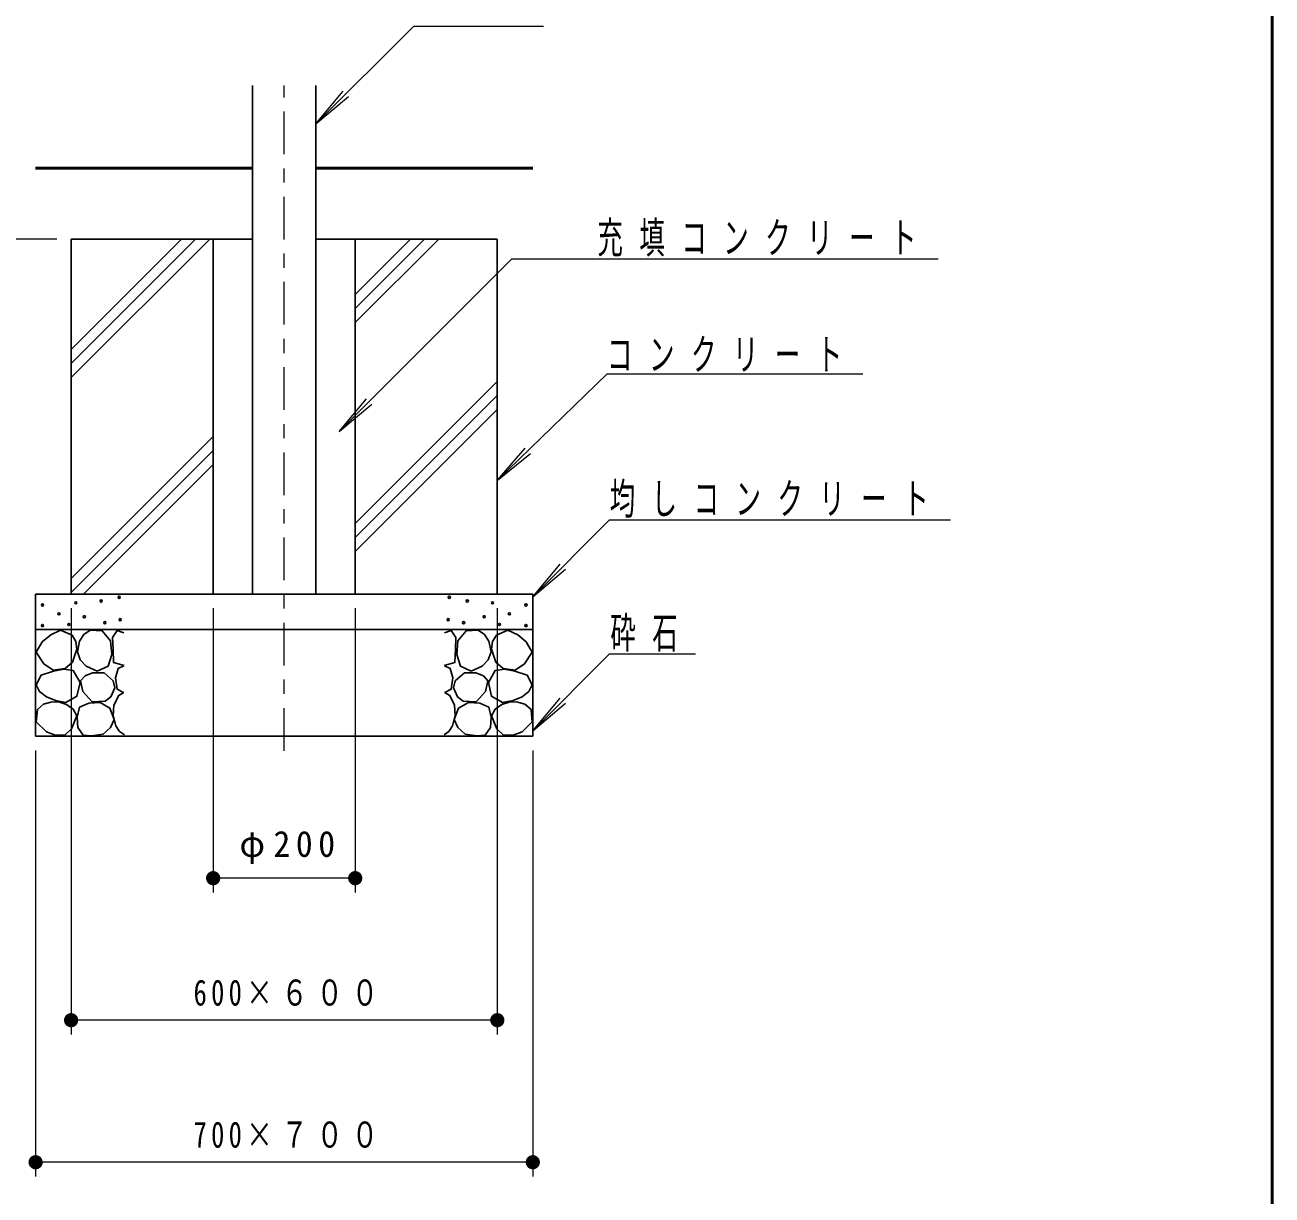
# Model space of a CAD drawing. Units: millimetres on the paper. Extents: x -385 to 0, y -594 to 267.
# Drawn here: x -87.8 to 0, y -545.1 to -462.8 of the extents above; entities that cross this region are included whole.
import ezdxf

# ---------------------------------------------------------------- set-up
doc = ezdxf.new("R2010")
doc.units = ezdxf.units.MM
doc.linetypes.add('USER2', pattern=[6, 3, -1, 1, -1])
doc.layers.add('LY_1', color=7, linetype='Continuous', lineweight=25)
doc.styles.add('ＭＳ ゴシック', font='')
doc.styles.get('ＭＳ ゴシック').set_extended_font_data('MS Gothic')

# ---------------------------------------------------------------- blocks, each defined once
blk = doc.blocks.new('filled_dot')
at = {"color": 0, "linetype": 'Continuous', "lineweight": -2, "const_width": 1.25}
blk.add_lwpolyline([(-0.625, 0, 1), (0.625, 0, 1)], format="xyb", close=True, dxfattribs=at)

msp = doc.modelspace()

# ---------------------------------------------------------------- linework, layer by layer
at = {"layer": 'LY_1', "lineweight": 50}
for p, q in [((0, -594), (0, -327)), ((-71.766, -472.834), (-87.039, -472.834)), ((-52.039, -472.834), (-67.311, -472.834))]:
    msp.add_line(p, q, dxfattribs=at)
at = {"layer": 'LY_1', "lineweight": 13}
for p, q in [((-60.425, -462.833), (-67.311, -469.719)), ((-60.425, -462.833), (-51.276, -462.833)), ((-67.311, -469.719), (-65.383, -467.421)), ((-67.311, -469.719), (-65.013, -467.791)), ((-85.539, -477.834), (-98.039, -477.834)), ((-84.539, -485.609), (-76.763, -477.834)), ((-84.539, -486.599), (-75.773, -477.834)), ((-84.539, -487.589), (-74.783, -477.834)), ((-64.539, -481.732), (-60.641, -477.834)), ((-64.539, -482.721), (-59.651, -477.834)), ((-64.539, -483.711), (-58.661, -477.834)), ((-53.514, -479.223), (-65.667, -491.376)), ((-53.514, -479.223), (-23.493, -479.223)), ((-64.539, -497.854), (-54.539, -487.854)), ((-46.814, -487.333), (-54.539, -494.83)), ((-46.814, -487.333), (-28.814, -487.333)), ((-64.539, -498.844), (-54.539, -488.844)), ((-65.667, -491.376), (-63.738, -489.078)), ((-65.667, -491.376), (-63.368, -489.448)), ((-64.539, -499.833), (-54.539, -489.833)), ((-84.539, -501.732), (-74.539, -491.732)), ((-84.539, -502.721), (-74.539, -492.721)), ((-54.539, -494.83), (-52.576, -492.561)), ((-54.539, -494.83), (-52.212, -492.936)), ((-83.661, -502.834), (-74.539, -493.711)), ((-46.63, -497.605), (-52.039, -503.014)), ((-46.63, -497.605), (-22.63, -497.605)), ((-52.039, -503.014), (-50.11, -500.716)), ((-52.039, -503.014), (-49.74, -501.086)), ((-84.539, -503.834), (-84.539, -533.834)), ((-74.539, -503.834), (-74.539, -523.834)), ((-64.539, -503.834), (-64.539, -523.834)), ((-54.539, -503.834), (-54.539, -533.834)), ((-46.63, -507.042), (-52.039, -512.451)), ((-46.63, -507.042), (-40.585, -507.042)), ((-52.039, -512.451), (-50.11, -510.152)), ((-52.039, -512.451), (-49.74, -510.522)), ((-87.039, -513.834), (-87.039, -543.834)), ((-52.039, -513.834), (-52.039, -543.834)), ((-64.539, -522.834), (-74.539, -522.834)), ((-54.539, -532.834), (-84.539, -532.834)), ((-52.039, -542.834), (-87.039, -542.834))]:
    msp.add_line(p, q, dxfattribs=at)
at = {"layer": 'LY_1'}
for p, q in [((-71.766, -502.834), (-71.766, -467.027)), ((-67.311, -502.834), (-67.311, -467.027)), ((-84.539, -477.834), (-84.539, -502.834)), ((-71.766, -477.834), (-84.539, -477.834)), ((-74.539, -477.834), (-74.539, -502.834)), ((-54.539, -477.834), (-67.311, -477.834)), ((-64.539, -477.834), (-64.539, -502.834)), ((-54.539, -477.834), (-54.539, -502.834)), ((-87.039, -502.834), (-87.039, -512.834)), ((-52.039, -502.834), (-87.039, -502.834)), ((-52.039, -502.834), (-52.039, -512.834)), ((-52.039, -505.334), (-87.039, -505.334)), ((-52.039, -512.834), (-87.039, -512.834))]:
    msp.add_line(p, q, dxfattribs=at)
at = {"layer": 'LY_1', "linetype": 'USER2', "lineweight": 13}
msp.add_line((-69.539, -513.857), (-69.539, -467.027), dxfattribs=at)
at = {"layer": 'LY_1'}
for points in [[(-85.793, -508.194), (-86.463, -507.741), (-86.988, -506.926), (-86.572, -506.202), (-85.974, -505.694), (-85.286, -505.368), (-84.471, -505.713), (-84.201, -506.174), (-84.127, -506.709), (-84.435, -507.632), (-84.96, -508.067)], [(-82.694, -508.252), (-83.471, -507.907), (-83.89, -507.454), (-84.096, -506.893), (-83.945, -506.138), (-83.635, -505.681), (-83.19, -505.383), (-82.349, -505.426), (-81.767, -506.117), (-81.68, -507.087), (-81.939, -507.907)], [(-56.383, -508.252), (-55.607, -507.907), (-55.187, -507.454), (-54.981, -506.893), (-55.132, -506.138), (-55.442, -505.681), (-55.887, -505.383), (-56.728, -505.426), (-57.31, -506.117), (-57.397, -507.087), (-57.138, -507.907)], [(-53.284, -508.194), (-52.614, -507.741), (-52.089, -506.926), (-52.505, -506.202), (-53.103, -505.694), (-53.791, -505.368), (-54.606, -505.713), (-54.876, -506.174), (-54.95, -506.709), (-54.642, -507.632), (-54.117, -508.067)], [(-85.648, -510.331), (-86.282, -510.059), (-86.753, -509.699), (-86.988, -509.226), (-86.644, -508.538), (-85.775, -508.248), (-85.041, -508.113), (-84.398, -508.212), (-83.909, -509.063), (-84.127, -510.023), (-84.906, -510.475)], [(-53.429, -510.331), (-52.795, -510.059), (-52.324, -509.699), (-52.089, -509.226), (-52.433, -508.538), (-53.302, -508.248), (-54.036, -508.113), (-54.679, -508.212), (-55.168, -509.063), (-54.95, -510.023), (-54.171, -510.475)], [(-83.061, -510.409), (-83.708, -509.697), (-83.88, -508.942), (-83.561, -508.587), (-83.039, -508.381), (-82.22, -508.381), (-81.572, -508.942), (-81.465, -509.438), (-81.745, -510.064), (-82.133, -510.366)], [(-56.016, -510.409), (-55.369, -509.697), (-55.197, -508.942), (-55.516, -508.587), (-56.038, -508.381), (-56.858, -508.381), (-57.505, -508.942), (-57.612, -509.438), (-57.332, -510.064), (-56.944, -510.366)], [(-85.666, -512.775), (-86.282, -512.522), (-86.988, -511.816), (-86.916, -510.964), (-86.474, -510.584), (-85.883, -510.421), (-85.367, -510.436), (-84.869, -510.602), (-84.385, -510.942), (-84.127, -511.399), (-84.507, -512.323), (-84.978, -512.757)], [(-84.118, -511.487), (-83.945, -510.797), (-83.298, -510.517), (-82.5, -510.474), (-81.81, -510.862), (-81.508, -511.66), (-81.767, -512.221), (-82.284, -512.695), (-83.104, -512.803), (-83.686, -512.76), (-84.058, -512.228)], [(-54.959, -511.487), (-55.132, -510.797), (-55.779, -510.517), (-56.577, -510.474), (-57.267, -510.862), (-57.569, -511.66), (-57.31, -512.221), (-56.793, -512.695), (-55.973, -512.803), (-55.391, -512.76), (-55.019, -512.228)], [(-53.411, -512.775), (-52.795, -512.522), (-52.089, -511.816), (-52.161, -510.964), (-52.603, -510.584), (-53.194, -510.421), (-53.71, -510.436), (-54.208, -510.602), (-54.692, -510.942), (-54.95, -511.399), (-54.57, -512.323), (-54.099, -512.757)]]:
    msp.add_lwpolyline(points, close=True, dxfattribs=at)
for points in [[(-80.825, -505.55), (-81.296, -505.387), (-81.622, -505.894), (-81.585, -506.709), (-81.549, -507.65), (-80.807, -507.868)], [(-58.252, -505.55), (-57.781, -505.387), (-57.455, -505.894), (-57.492, -506.709), (-57.528, -507.65), (-58.27, -507.868)], [(-80.825, -507.886), (-81.223, -508.067), (-81.404, -508.719), (-81.296, -509.534), (-80.843, -509.751)], [(-58.252, -507.886), (-57.854, -508.067), (-57.673, -508.719), (-57.781, -509.534), (-58.234, -509.751)], [(-80.825, -509.751), (-81.187, -509.968), (-81.531, -510.657), (-81.567, -511.381), (-81.386, -512.105), (-81.133, -512.504), (-80.789, -512.739)], [(-58.252, -509.751), (-57.89, -509.968), (-57.546, -510.657), (-57.51, -511.381), (-57.691, -512.105), (-57.944, -512.504), (-58.289, -512.739)]]:
    msp.add_lwpolyline(points, dxfattribs=at)
for centre in [(-81.16, -503.061), (-57.917, -503.061), (-86.554, -503.603), (-84.205, -503.448), (-82.425, -503.319), (-56.653, -503.319), (-54.872, -503.448), (-52.523, -503.603), (-85.393, -504.222), (-83.612, -504.429), (-82.166, -504.842), (-81.082, -504.635), (-57.995, -504.635), (-56.911, -504.842), (-55.465, -504.429), (-53.684, -504.222), (-86.554, -505.048), (-84.696, -504.971), (-54.381, -504.971), (-52.523, -505.048)]:
    msp.add_circle(centre, 0.0774, dxfattribs=at)

# ---------------------------------------------------------------- block references
at = {"layer": 'LY_1', "lineweight": 13, "xscale": 0.4, "yscale": 0.4}
for p in [(-74.539, -522.834), (-84.539, -532.834), (-87.039, -542.834)]:
    msp.add_blockref('filled_dot', p, dxfattribs=at)
at = {"layer": 'LY_1', "lineweight": 13, "xscale": 0.4, "yscale": 0.4, "rotation": 180}
for p in [(-64.539, -522.834), (-54.539, -532.834), (-52.039, -542.834)]:
    msp.add_blockref('filled_dot', p, dxfattribs=at)

# ---------------------------------------------------------------- texts
at = {"layer": 'LY_1', "style": 'ＭＳ ゴシック'}
for s, insert, char_height, attachment_point in [('\\T1.64;\\W0.6;充填コンクリート', (-47.493, -479.073), 2.199, 7), ('\\T1.64;\\W0.6;コンクリート', (-46.814, -487.183), 2.199, 7), ('\\T1.64;\\W0.6;均しコンクリート', (-46.63, -497.455), 2.199, 7), ('\\T1.64;\\W0.6;砕石', (-46.585, -506.892), 2.199, 7), ('\\T1.33;\\W0.95;φ200', (-69.127, -521.834), 1.833, 8), ('\\T1.32;\\W0.75;600×６００', (-69.122, -531.834), 1.833, 8), ('\\T1.32;\\W0.75;700×７００', (-69.122, -541.834), 1.833, 8)]:
    msp.add_mtext(s, dxfattribs=dict(at, insert=insert, char_height=char_height, attachment_point=attachment_point))

doc.saveas('drawing.dxf')
